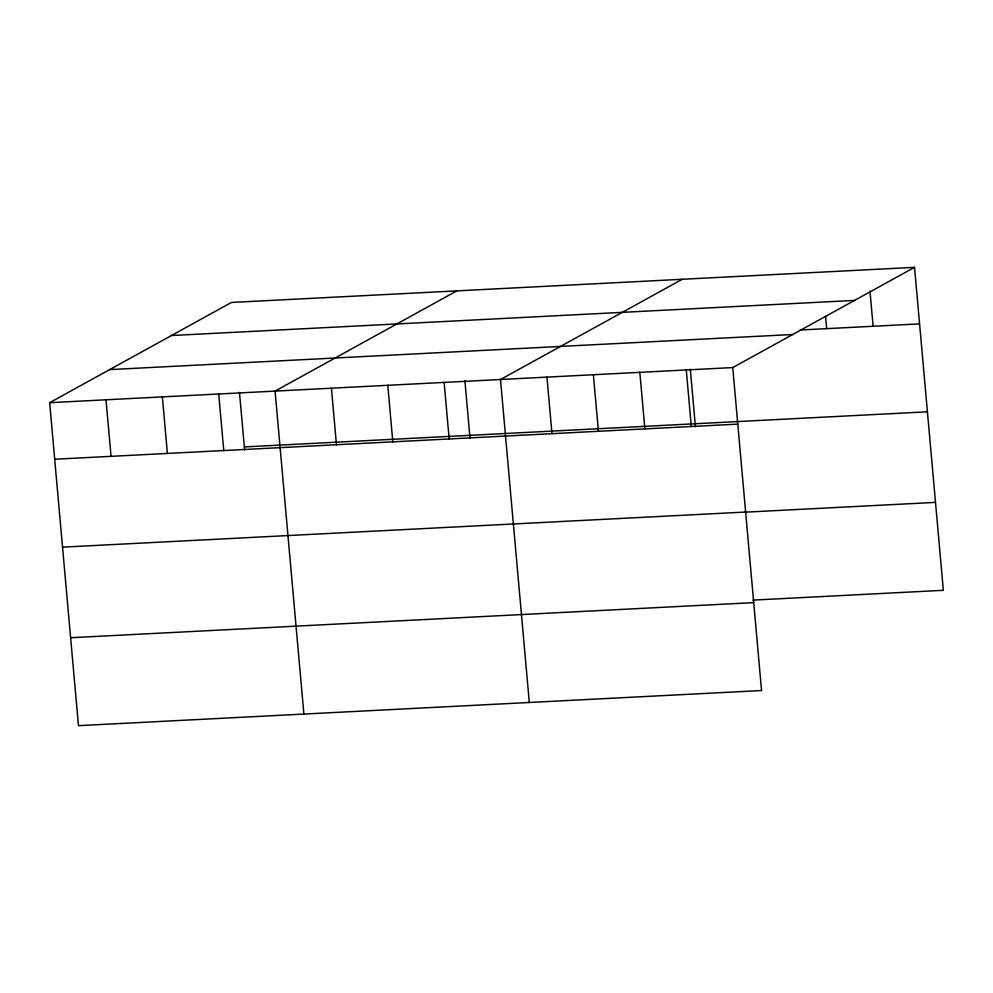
<?xml version="1.0" encoding="UTF-8"?>
<svg xmlns="http://www.w3.org/2000/svg" width="993" height="993" viewBox="0 0 993 993"><rect width="100%" height="100%" fill="white"/><g stroke="black" fill="none" stroke-linecap="round" stroke-linejoin="round"><path stroke-width="1.49" d="M914.528 267.34L732.735 367.571L761.557 690.545L78.472 725.66L49.65 402.686L231.443 302.455L914.528 267.34L943.35 590.314L752.905 600.107M456.867 290.862L275.061 391.105L303.895 714.079M682.278 279.269L500.484 379.512L529.306 702.485M171.454 335.535L854.539 300.407M800.358 330.011L919.568 323.879M109.64 369.607L792.724 334.492M49.65 402.686L732.735 367.571M244.34 446.924L927.425 411.81M54.702 459.238L737.774 424.123M62.547 547.155L745.619 512.04M745.06 512.177L935.505 502.384M70.627 637.742L753.712 602.627M869.98 291.123L873.12 326.275M825.58 316.432L826.673 328.658M690.296 369.173L695.435 426.767M686.275 369.955L691.327 426.506M639.827 372.35L644.879 428.902M593.38 374.733L598.431 431.285M546.932 377.129L551.984 433.668M464.885 380.766L470.024 438.347M444.132 382.404L449.171 438.956M387.779 385.309L392.818 441.86M331.426 388.201L336.466 444.752M239.474 392.347L244.613 449.941M218.708 393.998L223.76 450.549M162.356 396.89L167.407 453.441M106.003 399.794L111.055 456.346"/></g></svg>
